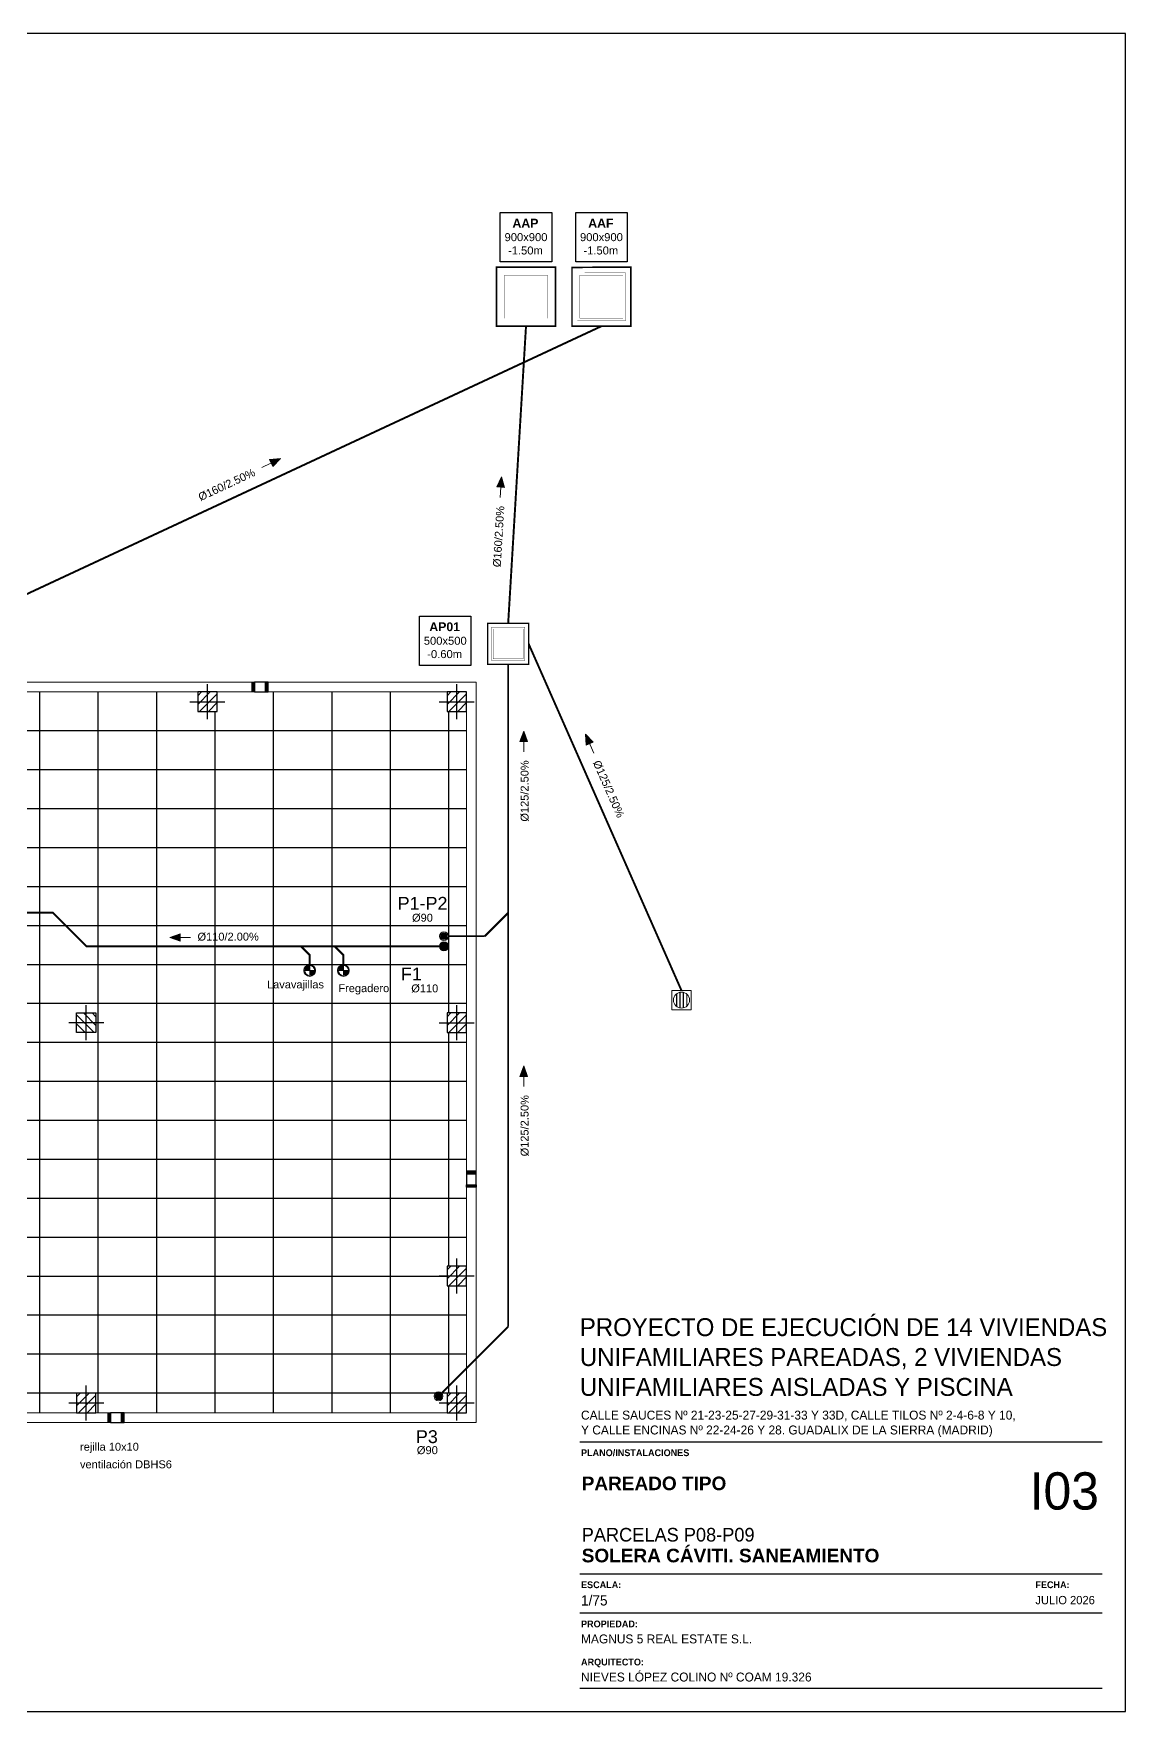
# Model space of a CAD drawing. Header units: millimetres. Extents: x 441156 to 441876, y 4514765 to 4515211.
# Drawn here: x 441276.35 to 441290.36, y 4515165.05 to 4515186.58 of the extents above; entities that cross this region are included whole.
import ezdxf
from ezdxf.enums import TextEntityAlignment as Align

# ---------------------------------------------------------------- set-up
doc = ezdxf.new("R2010")
doc.units = ezdxf.units.MM
doc.linetypes.add('CONTINUA', pattern=[0])
doc.layers.add('01_cartela', color=6, linetype='Continuous', plot=False)
for name, color, linetype in [('01_texto cartela', 5, 'Continuous'), ('01_ventanas', 2, 'Continuous'), ('PILAR_EJES', 1, 'Continuous'), ('PILAR_HORMIGON', 2, 'Continuous'), ('PILAR_RAYA', 4, 'Continuous')]:
    doc.layers.add(name, color=color, linetype=linetype)
for name, color, linetype, lineweight in [('01_varios', 4, 'Continuous', 0), ('INGIN SANEAMIENTO BAJANTE FECALES', 10, 'Continuous', 5), ('INGIN SANEAMIENTO BAJANTE PLUVIALES', 170, 'Continuous', 5), ('INGIN SANEAMIENTO ENTERRADO FECALES', 10, 'Continuous', 25), ('INGIN SANEAMIENTO ENTERRADO PLUVIALES', 170, 'Continuous', 25), ('INGIN SANEAMIENTO TEXTO ENTERRADO', 7, 'Continuous', 0), ('Instalaciones_ventilación_extracción', 86, 'Continuous', 25)]:
    doc.layers.add(name, color=color, linetype=linetype, lineweight=lineweight)
doc.layers.add('INGIN SANEAMIENTO INTERIOR', color=7, linetype='Continuous', lineweight=20, true_color=0x046206)
doc.styles.add('Century Gothic', font='', dxfattribs={"height": 2})
doc.styles.add('Century Gothic_3', font='', dxfattribs={"height": 4.5})
doc.styles.add('Century Gothic_5', font='', dxfattribs={"height": 2.5})
doc.styles.add('Century Gothic_6', font='', dxfattribs={"height": 11})
doc.styles.add('Estilo1', font='swissel.ttf')
doc.styles.add('NIEVES2', font='sanss___.ttf')
doc.styles.add('NIEVES3', font='swisseb.ttf')
doc.styles.get('Century Gothic').set_extended_font_data('Century Gothic')
doc.styles.get('Century Gothic_3').set_extended_font_data('Century Gothic')
doc.styles.get('Century Gothic_5').set_extended_font_data('Century Gothic')
doc.styles.get('Century Gothic_6').set_extended_font_data('Century Gothic')
doc.linetypes.add('FLE2', pattern='A,1e-05,[1,fle2.shx,S=1,R=0,X=0,Y=0],-1', length=1.00001)

# ---------------------------------------------------------------- blocks, each defined once
blk = doc.blocks.new('Ejes del pilar')
at = {"layer": 'PILAR_EJES'}
for p, q in [((0, -0.5), (0, 0.5)), ((-0.5, 0), (0.5, 0))]:
    blk.add_line(p, q, dxfattribs=at)
blk = doc.blocks.new('707288125-RAYADO P13')
at = {"layer": 'PILAR_RAYA'}
for p, q in [((-0.00125, -0.00036), (0.00036, 0.00125)), ((-0.00125, 0.00077), (-0.00077, 0.00125)), ((-0.00101, -0.00125), (0.00125, 0.00101)), ((0.00012, -0.00125), (0.00125, -0.00012))]:
    blk.add_line(p, q, dxfattribs=at)
blk = doc.blocks.new('B PLUVIALES')
at = {"layer": 'INGIN SANEAMIENTO BAJANTE PLUVIALES', "lineweight": 0}
h = blk.add_hatch(color=256, dxfattribs=at)
h.dxf.hatch_style = 1
edge = h.paths.add_edge_path()
edge.add_arc((57.049, 40.386), 0.0688, 0, 360)
for radius in [0.0918, 0.0688]:
    blk.add_circle((57.049, 40.386), radius, dxfattribs=at)
blk = doc.blocks.new('SIFON')
at = {"layer": 'INGIN SANEAMIENTO INTERIOR', "linetype": 'Continuous', "lineweight": 0}
h = blk.add_hatch(color=256, dxfattribs=at)
h.dxf.hatch_style = 1
edge = h.paths.add_edge_path()
edge.add_line((1065.928, 523.956), (1065.852, 523.956))
edge.add_arc((1065.928, 523.956), 0.076, 180, 270)
edge.add_line((1065.928, 523.88), (1065.928, 523.956))
edge = h.paths.add_edge_path()
edge.add_line((1065.928, 524.032), (1065.928, 523.956))
edge.add_line((1065.928, 523.956), (1066.004, 523.956))
edge.add_arc((1065.928, 523.956), 0.076, 0, 90)
for points in [[(1065.852, 523.956), (1066.004, 523.956)], [(1065.928, 524.032), (1065.928, 523.88)]]:
    blk.add_lwpolyline(points, dxfattribs=at)
for radius in [0.0891, 0.076]:
    blk.add_circle((1065.928, 523.956), radius, dxfattribs=at)
blk = doc.blocks.new('BAJANTE FECALES')
at = {"layer": 'INGIN SANEAMIENTO BAJANTE FECALES', "lineweight": 0}
h = blk.add_hatch(dxfattribs=at)
h.set_pattern_fill('GOST_WOOD', color=256, scale=0.005)
edge = h.paths.add_edge_path(flags=17)
edge.add_arc((57.049, 39.966), 0.0688, 0, 360)
edge = h.paths.add_edge_path()
edge.add_arc((57.049, 39.966), 0.0918, 0, 360)
h = blk.add_hatch(color=256, dxfattribs=at)
h.dxf.hatch_style = 1
edge = h.paths.add_edge_path()
edge.add_arc((57.049, 39.966), 0.0688, 0, 360)
for radius in [0.0918, 0.0688]:
    blk.add_circle((57.049, 39.966), radius, dxfattribs=at)
blk = doc.blocks.new('ARQUETA FECALES 1')
at = {"layer": 'INGIN SANEAMIENTO ENTERRADO FECALES'}
for points, const_width in [([(13.525, 21.29), (13.525, 21.824), (14.059, 21.824), (14.059, 21.29)], 0.015), ([(13.574, 21.339), (13.574, 21.775), (14.01, 21.775), (14.01, 21.339)], 0.0015), ([(13.597, 21.362), (13.597, 21.753), (13.988, 21.753), (13.988, 21.362)], 0.0015)]:
    blk.add_lwpolyline(points, close=True, dxfattribs=dict(at, const_width=const_width))

msp = doc.modelspace()

# ---------------------------------------------------------------- hatches: boundary and pattern name
at = {"layer": 'INGIN SANEAMIENTO BAJANTE PLUVIALES', "lineweight": 0}
h = msp.add_hatch(dxfattribs=at)
h.set_pattern_fill('JIS_RC_18', color=256, scale=0.002397, angle=45)
h.set_pattern_definition([(90, (441192.79125, 4515125.87737), (-0.043142653, 9e-18), []), (90, (441192.792944, 4515125.879067), (-0.043142653, 9e-18), []), (90, (441192.79464, 4515125.88076), (-0.043142653, 9e-18), [])])
edge = h.paths.add_edge_path()
edge.add_arc((441284.66195203, 4515174.17472339), 0.10331887, 0, 360)
at = {"layer": 'INGIN SANEAMIENTO TEXTO ENTERRADO'}
h = msp.add_hatch(color=256, dxfattribs=at)
h.dxf.hatch_style = 1
h.paths.add_polyline_path([(441279.41549375, 4515181.02388582), (441279.37418425, 4515181.11248614), (441279.51674011, 4515181.12502182)])
h = msp.add_hatch(color=256, dxfattribs=at)
h.dxf.hatch_style = 1
h.paths.add_polyline_path([(441282.39080232, 4515180.75449496), (441282.29322053, 4515180.76035046), (441282.35006775, 4515180.89168101)])
h = msp.add_hatch(color=256, dxfattribs=at)
h.dxf.hatch_style = 1
h.paths.add_polyline_path([(441282.68639244, 4515177.49240471), (441282.58863513, 4515177.49240471), (441282.63751379, 4515177.62690451)])
h = msp.add_hatch(color=256, dxfattribs=at)
h.dxf.hatch_style = 1
h.paths.add_polyline_path([(441283.52776871, 4515177.48672609), (441283.43831967, 4515177.44728802), (441283.42878316, 4515177.59007588)])
h = msp.add_hatch(color=256, dxfattribs=at)
h.dxf.hatch_style = 1
h.paths.add_polyline_path([(441278.23016397, 4515174.92912891), (441278.23016393, 4515175.02688622), (441278.09566415, 4515174.97800751)])
h = msp.add_hatch(color=256, dxfattribs=at)
h.dxf.hatch_style = 1
h.paths.add_polyline_path([(441282.68639244, 4515173.19598212), (441282.58863513, 4515173.19598212), (441282.63751379, 4515173.33048192)])
at = {"layer": 'Instalaciones_ventilación_extracción'}
h = msp.add_hatch(color=256, dxfattribs=at)
h.dxf.hatch_style = 1
h.paths.add_polyline_path([(441279.18401224, 4515178.12937928), (441279.15138022, 4515178.12937928), (441279.15138022, 4515178.25437928), (441279.18401224, 4515178.25437928)])
h = msp.add_hatch(color=256, dxfattribs=at)
h.dxf.hatch_style = 1
h.paths.add_polyline_path([(441279.35598623, 4515178.12937928), (441279.32335421, 4515178.12937928), (441279.32335421, 4515178.25437928), (441279.35598623, 4515178.25437928)])
h = msp.add_hatch(color=256, dxfattribs=at)
h.dxf.hatch_style = 1
h.paths.add_polyline_path([(441282.02801625, 4515171.97750481), (441282.02801625, 4515171.94487279), (441281.90301625, 4515171.94487279), (441281.90301625, 4515171.97750481)])
h = msp.add_hatch(color=256, dxfattribs=at)
h.dxf.hatch_style = 1
h.paths.add_polyline_path([(441282.02801625, 4515171.80553082), (441282.02801625, 4515171.7728988), (441281.90301625, 4515171.7728988), (441281.90301625, 4515171.80553082)])
h = msp.add_hatch(color=256, dxfattribs=at)
h.dxf.hatch_style = 1
h.paths.add_polyline_path([(441277.33595032, 4515168.75437928), (441277.30331829, 4515168.75437928), (441277.30331829, 4515168.87937928), (441277.33595032, 4515168.87937928)])
h = msp.add_hatch(color=256, dxfattribs=at)
h.dxf.hatch_style = 1
h.paths.add_polyline_path([(441277.50792431, 4515168.75437928), (441277.47529228, 4515168.75437928), (441277.47529228, 4515168.87937928), (441277.50792431, 4515168.87937928)])

# ---------------------------------------------------------------- linework, layer by layer
at = {"layer": '01_cartela', "color": 3}
msp.add_lwpolyline([(441259.72072879, 4515186.58008588), (441259.72072879, 4515165.04506187), (441290.35871685, 4515165.04506187), (441290.35871685, 4515186.58008588)], close=True, dxfattribs=at)
at = {"layer": '01_texto cartela', "color": 5}
for p, q in [((441283.3574437, 4515168.50596835), (441290.05871685, 4515168.50596835)), ((441283.3574437, 4515166.81158897), (441290.05871685, 4515166.81158897)), ((441283.3574437, 4515166.30926953), (441290.05871685, 4515166.30926953)), ((441283.3574437, 4515165.34506187), (441290.05871685, 4515165.34506187))]:
    msp.add_line(p, q, dxfattribs=at)
at = {"layer": '01_varios', "elevation": -0.00000053}
for points in [[(441266.32801625, 4515178.25437928), (441282.02801625, 4515178.25437928), (441282.02801625, 4515168.75437928), (441266.32801625, 4515168.75437928)], [(441266.45301625, 4515178.12937928), (441281.90301625, 4515178.12937928), (441281.90301625, 4515168.87937928), (441266.45301625, 4515168.87937928)]]:
    msp.add_lwpolyline(points, close=True, dxfattribs=at)
at = {"layer": '01_ventanas', "linetype": 'CONTINUA'}
for p, q in [((441276.42801625, 4515168.87937928, -0.00000122), (441276.42801625, 4515178.12937928, -0.00000091)), ((441277.17801625, 4515168.87937928, -0.00000122), (441277.17801625, 4515178.12937928, -0.00000091)), ((441277.92801625, 4515168.87937928, -0.00000122), (441277.92801625, 4515178.12937928, -0.00000091)), ((441279.42801625, 4515168.87937928, -0.00000122), (441279.42801625, 4515178.12937928, -0.00000091)), ((441280.17801625, 4515168.87937928, -0.00000122), (441280.17801625, 4515178.12937928, -0.00000091)), ((441280.92801625, 4515168.87937928, -0.00000122), (441280.92801625, 4515178.12937928, -0.00000091)), ((441278.67801625, 4515168.87937928, -0.00000122), (441278.67801625, 4515177.87937901, 0.00000222)), ((441281.67801625, 4515174.00937816, -0.00000074), (441281.67724797, 4515177.879379)), ((441281.90301625, 4515177.62937928, -0.00000106), (441266.45301625, 4515177.62937928, -0.00000106)), ((441281.90301625, 4515177.12937928, -0.00000106), (441266.45301625, 4515177.12937928, -0.00000106)), ((441281.90301625, 4515176.62937928, -0.00000106), (441266.45301625, 4515176.62937928, -0.00000106)), ((441281.90301625, 4515176.12937928, -0.00000106), (441266.45301625, 4515176.12937928, -0.00000106)), ((441281.90301625, 4515175.62937928, -0.00000106), (441266.45301625, 4515175.62937928, -0.00000106)), ((441281.90301625, 4515175.12937928, -0.00000106), (441266.45301625, 4515175.12937928, -0.00000106)), ((441281.90301625, 4515174.62937928, -0.00000106), (441266.45301625, 4515174.62937928, -0.00000106)), ((441281.90301625, 4515174.12937928, -0.00000107), (441266.45301625, 4515174.12937928, -0.00000052)), ((441281.67801625, 4515170.75937277, -0.0000006), (441281.67801625, 4515173.75937816, -0.00000073)), ((441281.90301625, 4515173.62937928, -0.00000106), (441266.45301625, 4515173.62937928, -0.00000106)), ((441281.90301625, 4515173.12937928, -0.00000106), (441266.45301625, 4515173.12937928, -0.00000106)), ((441281.90301625, 4515172.62937928, -0.00000106), (441266.45301625, 4515172.62937928, -0.00000106)), ((441281.90301625, 4515172.12937928, -0.00000106), (441266.45301625, 4515172.12937928, -0.00000106)), ((441281.90301625, 4515171.62937928, -0.00000106), (441266.45301625, 4515171.62937928, -0.00000106)), ((441281.90301625, 4515171.12937928, -0.00000106), (441266.45301625, 4515171.12937928, -0.00000106)), ((441281.65301589, 4515170.62937928, -0.00000053), (441266.45301625, 4515170.62937928, -0.00000106)), ((441281.67801625, 4515169.12937901, -0.00000053), (441281.67801625, 4515170.50937277, -0.00000059)), ((441281.90301625, 4515170.12937928, -0.00000106), (441266.45301625, 4515170.12937928, -0.00000106)), ((441281.90301625, 4515169.62937928, -0.00000106), (441266.45301625, 4515169.62937928, -0.00000106)), ((441281.65301625, 4515169.12937928, -0.00000106), (441266.70301625, 4515169.12937928, -0.00000053))]:
    msp.add_line(p, q, dxfattribs=at)
at = {"layer": 'INGIN SANEAMIENTO BAJANTE PLUVIALES', "lineweight": 0, "elevation": -0.00000053}
msp.add_lwpolyline([(441284.53928682, 4515174.05205818), (441284.53928682, 4515174.2973886), (441284.78461724, 4515174.2973886), (441284.78461724, 4515174.05205818)], close=True, dxfattribs=at)
at = {"layer": 'INGIN SANEAMIENTO BAJANTE PLUVIALES', "lineweight": 0}
msp.add_circle((441284.66195203, 4515174.17472339, -0.00000053), 0.10331887, dxfattribs=at)
at = {"layer": 'INGIN SANEAMIENTO ENTERRADO FECALES', "color": 170, "elevation": -0.00000053}
for points, const_width in [([(441283.04438327, 4515182.82408061), (441282.28838327, 4515182.82408075), (441282.28838341, 4515183.58008074), (441283.04438341, 4515183.58008061)], 0.02121995), ([(441282.97450688, 4515182.89395703), (441282.3582597, 4515182.89395714), (441282.35825981, 4515183.51020432), (441282.97450699, 4515183.51020421)], 0.002122), ([(441282.94277634, 4515182.92568758), (441282.38999024, 4515182.92568767), (441282.38999034, 4515183.47847378), (441282.94277644, 4515183.47847368)], 0.002122), ([(441282.17500125, 4515178.48476687), (441282.70000125, 4515178.48476696), (441282.70000116, 4515179.00976696), (441282.17500116, 4515179.00976687)], 0.01473608), ([(441282.22352653, 4515178.53329216), (441282.65147596, 4515178.53329224), (441282.65147588, 4515178.96124167), (441282.22352645, 4515178.96124159)], 0.00147361), ([(441282.24556162, 4515178.55532726), (441282.62944086, 4515178.55532733), (441282.62944079, 4515178.93920657), (441282.24556155, 4515178.9392065)], 0.00147361)]:
    msp.add_lwpolyline(points, close=True, dxfattribs=dict(at, const_width=const_width))
at = {"layer": 'INGIN SANEAMIENTO ENTERRADO FECALES', "const_width": 0.025, "elevation": -0.00000053}
for points in [[(441275.4532483, 4515179.00976682), (441283.63406447, 4515182.82403535)], [(441281.55655829, 4515174.86470308), (441277.02652752, 4515174.86470308), (441276.59446928, 4515175.29676131), (441274.474725, 4515175.29676131), (441274.36301601, 4515175.40847031)]]:
    msp.add_lwpolyline(points, dxfattribs=at)
at = {"layer": 'INGIN SANEAMIENTO ENTERRADO FECALES', "const_width": 0.025}
for points in [[(441279.89058684, 4515174.63032875), (441279.89058684, 4515174.75299409), (441279.77887784, 4515174.86470308)], [(441280.32296305, 4515174.63032875), (441280.32296305, 4515174.75299409), (441280.21125406, 4515174.86470308)]]:
    msp.add_lwpolyline(points, dxfattribs=at)
at = {"layer": 'INGIN SANEAMIENTO ENTERRADO PLUVIALES', "elevation": -0.00000053}
for points in [[(441282.33639766, 4515184.28431052), (441282.99636888, 4515184.28431052), (441282.99636888, 4515183.64862319), (441282.33639766, 4515183.64862319)], [(441281.29998437, 4515179.10404176), (441281.95995559, 4515179.10404176), (441281.95995559, 4515178.46835443), (441281.29998437, 4515178.46835443)]]:
    msp.add_lwpolyline(points, close=True, dxfattribs=at)
at = {"layer": 'INGIN SANEAMIENTO ENTERRADO PLUVIALES', "color": 10, "elevation": -0.00000053}
msp.add_lwpolyline([(441283.30407886, 4515184.28426521), (441283.96405008, 4515184.28426521), (441283.96405008, 4515183.64857788), (441283.30407886, 4515183.64857788)], close=True, dxfattribs=at)
at = {"layer": 'INGIN SANEAMIENTO ENTERRADO PLUVIALES', "const_width": 0.025, "elevation": -0.00000053}
for points in [[(441282.43750116, 4515179.00976692), (441282.66638327, 4515182.82408068)], [(441284.66195203, 4515174.2973886), (441282.70000121, 4515178.74726696)], [(441282.43750125, 4515178.48476692), (441282.43750125, 4515169.98460165)], [(441282.43750125, 4515175.29543499), (441282.13750125, 4515174.99543499)], [(441281.67088068, 4515174.99543499), (441282.13750125, 4515174.99543499)], [(441281.58346551, 4515169.13056591), (441282.43750125, 4515169.98460165)]]:
    msp.add_lwpolyline(points, dxfattribs=at)
at = {"layer": 'INGIN SANEAMIENTO TEXTO ENTERRADO'}
for p, q in [((441279.51674011, 4515181.12502182, -0.00000053), (441279.27528167, 4515181.01244292, -0.00000053)), ((441282.35006775, 4515180.89168101, -0.00000053), (441282.33411001, 4515180.6257458, -0.00000053)), ((441282.63751379, 4515177.62690451, -0.00000053), (441282.63751379, 4515177.36049095, -0.00000053)), ((441283.42878316, 4515177.59007588, -0.00000053), (441283.53626195, 4515177.34630447, -0.00000053)), ((441278.09566415, 4515174.97800751, -0.00000102), (441278.36207772, 4515174.97800761, -0.00000102)), ((441282.63751379, 4515173.33048192, -0.00000053), (441282.63751379, 4515173.06406835, -0.00000053))]:
    msp.add_line(p, q, dxfattribs=at)
for points, elevation in [([(441279.41549375, 4515181.02388582), (441279.37418425, 4515181.11248614), (441279.51674011, 4515181.12502182), (441279.41549375, 4515181.02388582)], -0.00000053), ([(441282.39080232, 4515180.75449496), (441282.29322053, 4515180.76035046), (441282.35006775, 4515180.89168101), (441282.39080232, 4515180.75449496)], -0.00000053), ([(441282.68639244, 4515177.49240471), (441282.58863513, 4515177.49240471), (441282.63751379, 4515177.62690451), (441282.68639244, 4515177.49240471)], -0.00000053), ([(441283.52776871, 4515177.48672609), (441283.43831967, 4515177.44728802), (441283.42878316, 4515177.59007588), (441283.52776871, 4515177.48672609)], -0.00000053), ([(441278.23016397, 4515174.92912891), (441278.23016393, 4515175.02688622), (441278.09566415, 4515174.97800751), (441278.23016397, 4515174.92912891)], -0.00000102), ([(441282.68639244, 4515173.19598212), (441282.58863513, 4515173.19598212), (441282.63751379, 4515173.33048192), (441282.68639244, 4515173.19598212)], -0.00000053)]:
    msp.add_lwpolyline(points, dxfattribs=dict(at, elevation=elevation))
at = {"layer": 'Instalaciones_ventilación_extracción', "elevation": -0.00000053}
for points in [[(441279.15138022, 4515178.25437928), (441279.18401224, 4515178.25437928), (441279.18401224, 4515178.12937928), (441279.15138022, 4515178.12937928)], [(441279.32335421, 4515178.25437928), (441279.18401224, 4515178.25437928), (441279.18401224, 4515178.12937928), (441279.32335421, 4515178.12937928)], [(441279.35598623, 4515178.25437928), (441279.32335421, 4515178.25437928), (441279.32335421, 4515178.12937928), (441279.35598623, 4515178.12937928)], [(441281.90301625, 4515171.97750481), (441281.90301625, 4515171.94487279), (441282.02801625, 4515171.94487279), (441282.02801625, 4515171.97750481)], [(441281.90301625, 4515171.94487279), (441281.90301625, 4515171.80553082), (441282.02801625, 4515171.80553082), (441282.02801625, 4515171.94487279)], [(441281.90301625, 4515171.7728988), (441281.90301625, 4515171.80553082), (441282.02801625, 4515171.80553082), (441282.02801625, 4515171.7728988)], [(441277.30331829, 4515168.87937928), (441277.33595032, 4515168.87937928), (441277.33595032, 4515168.75437928), (441277.30331829, 4515168.75437928)], [(441277.47529228, 4515168.87937928), (441277.33595032, 4515168.87937928), (441277.33595032, 4515168.75437928), (441277.47529228, 4515168.75437928)], [(441277.50792431, 4515168.87937928), (441277.47529228, 4515168.87937928), (441277.47529228, 4515168.75437928), (441277.50792431, 4515168.75437928)]]:
    msp.add_lwpolyline(points, close=True, dxfattribs=at)
at = {"layer": 'PILAR_HORMIGON'}
for points in [[(441278.45301618, 4515177.879379), (441278.70301618, 4515177.879379), (441278.70301618, 4515178.129379), (441278.45301618, 4515178.129379), (441278.45301618, 4515177.879379)], [(441281.65301625, 4515177.879379), (441281.90301625, 4515177.879379), (441281.90301625, 4515178.129379), (441281.65301625, 4515178.129379), (441281.65301625, 4515177.879379)], [(441277.14817746, 4515173.75937761), (441276.89817746, 4515173.75937761), (441276.89817746, 4515174.00937761), (441277.14817746, 4515174.00937761), (441277.14817746, 4515173.75937761)], [(441281.65301625, 4515173.75937816), (441281.90301625, 4515173.75937816), (441281.90301625, 4515174.00937816), (441281.65301625, 4515174.00937816), (441281.65301625, 4515173.75937816)], [(441281.65301589, 4515170.50937277), (441281.90301589, 4515170.50937277), (441281.90301589, 4515170.75937277), (441281.65301589, 4515170.75937277), (441281.65301589, 4515170.50937277)], [(441276.89817765, 4515168.879379), (441277.14817765, 4515168.879379), (441277.14817765, 4515169.129379), (441276.89817765, 4515169.129379), (441276.89817765, 4515168.879379)], [(441281.65301625, 4515168.879379), (441281.90301625, 4515168.879379), (441281.90301625, 4515169.129379), (441281.65301625, 4515169.129379), (441281.65301625, 4515168.879379)]]:
    msp.add_lwpolyline(points, close=True, dxfattribs=at)

# ---------------------------------------------------------------- block references
at = {"layer": 'INGIN SANEAMIENTO BAJANTE FECALES', "color": 2, "xscale": 0.6229536188298805, "yscale": 0.6229536188298805, "zscale": 0.6229536188298805, "rotation": 180}
msp.add_blockref('BAJANTE FECALES', (441317.15254966, 4515199.76181193, -0.00000053), dxfattribs=at)
at = {"layer": 'INGIN SANEAMIENTO BAJANTE PLUVIALES', "xscale": -0.6229536188298805, "yscale": 0.6229536188298805, "zscale": 0.6229536188298805, "rotation": 270}
for p in [(441256.45496939, 4515139.45660481, -0.00000053), (441256.38429635, 4515133.55131666, -0.00000053)]:
    msp.add_blockref('B PLUVIALES', p, dxfattribs=at)
at = {"layer": 'INGIN SANEAMIENTO ENTERRADO FECALES', "xscale": 1.414663551485792, "yscale": 1.414663551485792, "zscale": 1.414663551485792, "rotation": 90.0000034152538}
msp.add_blockref('ARQUETA FECALES 1', (441314.13021766, 4515163.69074858, -0.00000053), dxfattribs=at)
at = {"layer": 'INGIN SANEAMIENTO INTERIOR', "linetype": 'FLE2', "xscale": -0.8456383966016479, "yscale": 0.8456383966016479, "zscale": 0.8456383966016479}
for p in [(442181.2803296, 4514731.47729312), (442181.71270582, 4514731.47729312)]:
    msp.add_blockref('SIFON', p, dxfattribs=at)
at = {"layer": 'PILAR_EJES', "yscale": 0.4500000000000001}
for p, xscale in [((441278.57801618, 4515178.004379, 0.00000222), 0.4500000000000001), ((441281.77801625, 4515178.004379), 0.4500000000000001), ((441277.02317746, 4515173.88437761, 0.00000141), -0.4500000000000001), ((441281.77801625, 4515173.88437816), 0.4500000000000001), ((441281.77801589, 4515170.63437277, -0.00000053), 0.4500000000000001), ((441277.02317765, 4515169.004379), 0.4500000000000001), ((441281.77801625, 4515169.004379, -0.00000053), 0.4500000000000001)]:
    msp.add_blockref('Ejes del pilar', p, dxfattribs=dict(at, xscale=xscale))
at = {"layer": 'PILAR_RAYA', "yscale": 100, "zscale": 100}
for p, xscale in [((441278.57801618, 4515178.00437928, 0.00000222), 100), ((441281.77801625, 4515178.00437928), 100), ((441277.02317746, 4515173.88437789, 0.00000141), -100), ((441281.77801625, 4515173.88437844), 100), ((441281.77801589, 4515170.63437305, -0.00000053), 100), ((441277.02317765, 4515169.00437928), 100), ((441281.77801625, 4515169.00437928, -0.00000053), 100)]:
    msp.add_blockref('707288125-RAYADO P13', p, dxfattribs=dict(at, xscale=xscale))

# ---------------------------------------------------------------- texts
at = {"layer": '01_texto cartela', "insert": (441283.3574437, 4515170.47577944), "char_height": 0.23, "width": 6.8221698289, "attachment_point": 1, "style": 'Century Gothic_3'}
msp.add_mtext('\\PPROYECTO DE EJECUCIÓN DE 14 VIVIENDAS UNIFAMILIARES PAREADAS, 2 VIVIENDAS UNIFAMILIARES AISLADAS Y PISCINA', dxfattribs=at)
at = {"layer": '01_texto cartela', "color": 5}
for s, insert, char_height, width, attachment_point, style in [('CALLE SAUCES Nº 21-23-25-27-29-31-33 Y 33D, CALLE TILOS Nº 2-4-6-8 Y 10, \\PY CALLE ENCINAS Nº 22-24-26 Y 28. GUADALIX DE LA SIERRA (MADRID)', (441283.37223759, 4515168.90567982), 0.114550418, 9.2468106263, 1, 'Century Gothic'), ('{\\fCentury Gothic|b1|i0|c0|p34;PLANO/INSTALACIONES}', (441283.37223759, 4515168.40871088), 0.0870135776, 2.1171461181, 1, 'Century Gothic'), ('\\pt2.3273;\\PPARCELAS P08-P09 ', (441283.38111392, 4515167.22352015), 0.1745530179, 7.0090801689, 7, 'Century Gothic_5'), ('\\pt2.3273;SOLERA CÁVITI. SANEAMIENTO', (441283.38111392, 4515166.9563479), 0.1745530179, 7.0090801689, 7, 'NIEVES3'), ('{\\fCentury Gothic|b1|i0|c0|p34;ESCALA: }', (441283.37223759, 4515166.71433151), 0.0870135776, 2.1171461181, 1, 'Century Gothic'), ('{\\fCentury Gothic|b1|i0|c0|p34;FECHA: }', (441289.20310501, 4515166.71433151), 0.0870135776, 2.1171461181, 1, 'Century Gothic'), ('1/75', (441283.37223759, 4515166.53569907), 0.130914763, 2.1171461181, 1, 'Century Gothic'), ('JULIO 2026', (441289.20310501, 4515166.52747236), 0.106913723, 3.5043768434, 1, 'Century Gothic'), ('{\\fCentury Gothic|b1|i0|c0|p34;PROPIEDAD:}', (441283.37223759, 4515166.21164645), 0.0870135776, 0.8370923696, 1, 'Century Gothic'), ('MAGNUS 5 REAL ESTATE S.L.', (441283.37223759, 4515166.03301401), 0.114550418, 4.882308024, 1, 'Century Gothic'), ('{\\fCentury Gothic|b1|i0|c0|p34;ARQUITECTO:}', (441283.37223759, 4515165.72256117), 0.0870135776, 0.8370923696, 1, 'Century Gothic'), ('NIEVES LÓPEZ COLINO Nº COAM 19.326', (441283.37223759, 4515165.54392873), 0.114550418, 3.6515309653, 1, 'Century Gothic')]:
    msp.add_mtext(s, dxfattribs=dict(at, insert=insert, char_height=char_height, width=width, attachment_point=attachment_point, style=style))
at = {"layer": '01_texto cartela', "color": 1}
for s, insert, char_height, width, attachment_point, style in [('\\pt2.3273;PAREADO TIPO ', (441283.38111392, 4515167.8823318), 0.1745530179, 7.0090801689, 7, 'NIEVES3'), ('I03', (441290.01918961, 4515168.11444743), 0.478574677, 1.0498533469, 3, 'Century Gothic_6')]:
    msp.add_mtext(s, dxfattribs=dict(at, insert=insert, char_height=char_height, width=width, attachment_point=attachment_point, style=style))
at = {"layer": 'INGIN SANEAMIENTO BAJANTE FECALES', "color": 10, "style": 'NIEVES2'}
msp.add_text('F1', height=0.164465438, dxfattribs=at).set_placement((441281.06131661, 4515174.42784646, -0.00000053))
at = {"layer": 'INGIN SANEAMIENTO BAJANTE PLUVIALES', "style": 'NIEVES2'}
msp.add_text('P1-P2', height=0.164465438, dxfattribs=at).set_placement((441281.01961567, 4515175.33493148, -0.00000053))
msp.add_text('P3', height=0.164465438, dxfattribs=at).set_placement((441281.39382688, 4515168.48961462, -0.00000048), align=Align.CENTER)
at = {"layer": 'INGIN SANEAMIENTO ENTERRADO PLUVIALES'}
for s, height, style, p in [('AAP', 0.112841979, 'NIEVES3', (441282.65902551, 4515184.09046638, -0.00000053)), ('900x900', 0.102686303, 'Estilo1', (441282.66638327, 4515183.91589442, -0.00000053)), ('-1.50m', 0.102686303, 'Estilo1', (441282.65869366, 4515183.74476754, -0.00000053)), ('AP01', 0.112841979, 'NIEVES3', (441281.62261222, 4515178.91019762, -0.00000053)), ('500x500', 0.102686303, 'Estilo1', (441281.62996998, 4515178.73562566, -0.00000053)), ('-0.60m', 0.102686303, 'Estilo1', (441281.62228037, 4515178.56449878, -0.00000053))]:
    msp.add_text(s, height=height, rotation=0.020029945, dxfattribs=dict(at, style=style)).set_placement(p, align=Align.CENTER)
at = {"layer": 'INGIN SANEAMIENTO ENTERRADO PLUVIALES', "color": 10}
for s, height, style, p in [('AAF', 0.112841979, 'NIEVES3', (441283.62670671, 4515184.09042107, -0.00000053)), ('900x900', 0.102686303, 'Estilo1', (441283.63406447, 4515183.91584911, -0.00000053)), ('-1.50m', 0.102686303, 'Estilo1', (441283.62637486, 4515183.74472223, -0.00000053))]:
    msp.add_text(s, height=height, rotation=0.020029945, dxfattribs=dict(at, style=style)).set_placement(p, align=Align.CENTER)
at = {"layer": 'INGIN SANEAMIENTO TEXTO ENTERRADO', "style": 'Estilo1'}
for s, p in [('rejilla 10x10', (441276.94310639, 4515168.39166917, -0.00000226)), ('ventilación DBHS6', (441276.94310639, 4515168.16570731, -0.00000226))]:
    msp.add_text(s, height=0.10125, rotation=0.020029945, dxfattribs=at).set_placement(p)
for s, insert, char_height, attachment_point, rotation in [('\\pi-0.13221;Ø160/2.50%', (441278.58955087, 4515180.67860475, -0.00000053), 0.10125, 4, 25.017103388), ('\\pi-0.13221;Ø160/2.50%', (441282.30120715, 4515179.86377988, -0.00000053), 0.10125, 4, 86.586051095), ('\\pi-0.13221;Ø125/2.50%', (441282.65031052, 4515176.59792232, -0.00000053), 0.10125, 4, 90.020029945), ('\\pi-0.13221;Ø125/2.50%', (441283.62082461, 4515177.1227889, -0.00000053), 0.10125, 4, 293.812706772), ('Ø90', (441281.47118794, 4515175.23052941, -0.00000053), 0.10125, 6, 359.979970055), ('\\pi-0.13221;Ø110/2.00%', (441278.58311785, 4515174.98736108, -0.00000102), 0.10125, 4, 0.020029945), ('Lavavajillas', (441280.07365143, 4515174.36022772, -0.00000102), 0.10125, 6, 359.979970055), ('Fregadero', (441280.91091181, 4515174.31231094, -0.00000049), 0.10125, 6, 359.979970055), ('Ø110', (441281.53989641, 4515174.32344439, -0.00000053), 0.10125, 6, 359.979970055), ('\\pi-0.13221;Ø125/2.50%', (441282.65031052, 4515172.30149973, -0.00000053), 0.10125, 4, 90.020029945), ('Ø90', (441281.40023744, 4515168.39653981, -0.00000048), 0.102375, 5, 0.020029945)]:
    msp.add_mtext_dynamic_manual_height_columns(s, width=0.5900810399, gutter_width=12.5, heights=[0], dxfattribs=dict(at, insert=insert, char_height=char_height, attachment_point=attachment_point, rotation=rotation))

doc.saveas('drawing.dxf')
